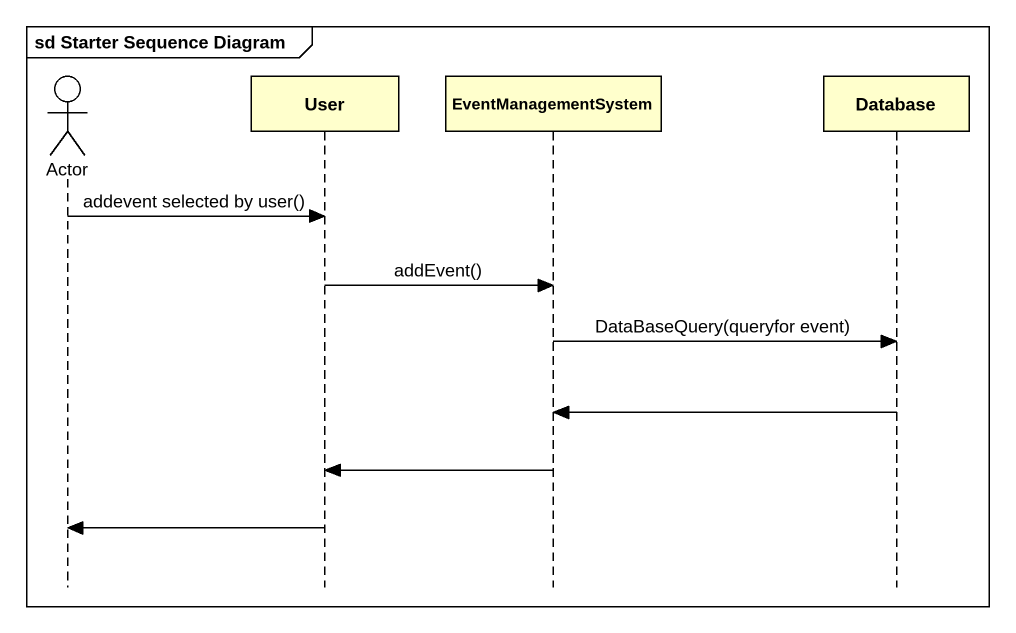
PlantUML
@startuml
mainframe sd Starter Sequence Diagram
hide footbox
actor "Actor" as Actor_
participant User
participant EventManagementSystem
participant "Database" as Database_

Actor_ -> User : addevent selected by user()
User -> EventManagementSystem : addEvent()
EventManagementSystem -> Database_ : DataBaseQuery(queryfor event)
Database_ -> EventManagementSystem
EventManagementSystem -> User
User -> Actor_
@enduml
